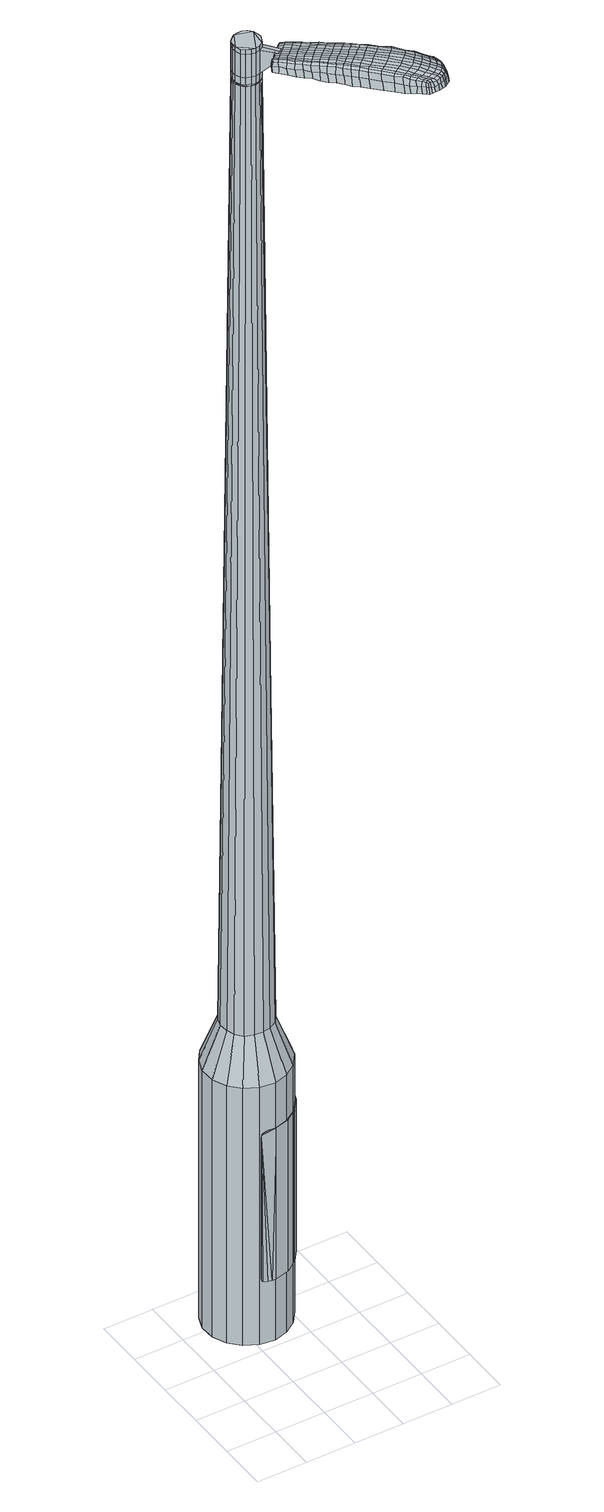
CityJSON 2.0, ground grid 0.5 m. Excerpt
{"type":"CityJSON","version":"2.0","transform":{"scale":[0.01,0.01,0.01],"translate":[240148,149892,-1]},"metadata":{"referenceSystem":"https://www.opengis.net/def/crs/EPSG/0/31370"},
"CityObjects":{
"object1":{"type":"GenericCityObject","attributes":{"cluster":927,"mean_distance_to_centroid":0.319,"new_centroid_x":240148.63,"new_centroid_y":149893.5,"mean_distance_to_camera":7.05,"H1":4.18,"H2":2.9,"Z_final":114.02,"cluster2":-1,"proj_x":240144.31,"proj_y":149897.59,"id_line":44131,"bearing_l":43.44,"distance":5.95,"orientation":"right","G_obj":313.44},"geometry":[{"type":"MultiSurface","lod":"2","boundaries":[[[0,1,2,3]],[[1,4,5,2]],[[4,6,7,5]],[[6,8,9,7]],[[8,10,11,9]],[[10,12,13,11]],[[12,14,15,13]],[[14,16,17,15]],[[16,18,19,17]],[[18,20,21,19]],[[20,22,23,21]],[[22,24,25,23]],[[24,26,27,25]],[[26,28,29,27]],[[28,30,31,29]],[[30,32,33,31]],[[32,34,35,33]],[[34,0,3,35]],[[36,37,38,39]],[[38,40,41,42]],[[41,43,42]],[[42,44,45,46]],[[45,47,46]],[[46,48,49,50]],[[49,51,50]],[[42,46,50,38]],[[50,52,39,38]],[[53,36,39]],[[2,5,7,35]],[[7,9,11,15]],[[11,13,15]],[[15,17,19,23]],[[19,21,23]],[[23,25,27,31]],[[27,29,31]],[[15,23,31,7]],[[31,33,35,7]],[[3,2,35]],[[1,0,54,55]],[[0,34,56,54]],[[34,32,57,56]],[[32,30,58,57]],[[30,28,59,58]],[[28,26,60,59]],[[26,24,61,60]],[[24,22,62,61]],[[22,20,63,62]],[[20,18,64,63]],[[18,16,65,64]],[[16,14,66,65]],[[14,12,67,66]],[[12,10,68,67]],[[10,8,69,68]],[[8,6,70,69]],[[6,4,71,70]],[[4,1,55,71]],[[55,54,72,73]],[[54,56,74,72]],[[56,57,75,74]],[[57,58,76,75]],[[58,59,77,76]],[[59,60,78,77]],[[60,61,79,78]],[[61,62,80,79]],[[62,63,81,80]],[[63,64,82,81]],[[64,65,83,82]],[[65,66,84,83]],[[66,67,85,84]],[[67,68,86,85]],[[68,69,87,86]],[[69,70,88,87]],[[70,71,89,88]],[[71,55,73,89]],[[90,91,92,93]],[[74,94,91,90]],[[95,96,94,74]],[[76,97,96,95]],[[98,99,97,76]],[[100,101,99,98]],[[102,103,101,100]],[[80,104,103,102]],[[105,106,104,80]],[[107,108,106,105]],[[109,110,108,107]],[[111,112,110,109]],[[113,114,112,111]],[[115,116,114,113]],[[117,118,116,115]],[[88,119,118,117]],[[120,121,119,88]],[[93,92,121,120]],[[122,123,124,125]],[[126,122,125,127]],[[128,126,127,129]],[[130,128,129,131]],[[132,130,131,133]],[[134,132,133,135]],[[136,134,135,137]],[[138,136,137,139]],[[140,138,139,141]],[[142,140,141,143]],[[144,142,143,145]],[[146,144,145,147]],[[148,146,147,149]],[[150,148,149,151]],[[152,150,151,153]],[[154,152,153,155]],[[73,72,90,93]],[[72,74,90]],[[75,95,74]],[[75,76,95]],[[77,98,76]],[[77,78,100,98]],[[78,79,102,100]],[[79,80,102]],[[81,105,80]],[[81,82,107,105]],[[82,83,109,107]],[[83,84,111,109]],[[84,85,113,111]],[[85,86,115,113]],[[86,87,117,115]],[[87,88,117]],[[89,120,88]],[[89,73,93,120]],[[156,157,92,91]],[[157,158,121,92]],[[158,119,121]],[[159,118,119]],[[159,160,116,118]],[[160,161,114,116]],[[161,162,112,114]],[[162,163,110,112]],[[163,164,108,110]],[[164,165,106,108]],[[165,104,106]],[[166,103,104]],[[166,167,101,103]],[[167,168,99,101]],[[168,97,99]],[[169,96,97]],[[169,94,96]],[[156,91,94]],[[39,52,154,170]],[[157,156,171,155]],[[53,39,170,123]],[[156,94,124,171]],[[36,53,123,122]],[[94,169,125,124]],[[37,36,122,126]],[[169,97,127,125]],[[38,37,126,128]],[[97,168,129,127]],[[40,38,128,130]],[[168,167,131,129]],[[41,40,130,132]],[[167,166,133,131]],[[43,41,132,134]],[[166,104,135,133]],[[42,43,134,136]],[[104,165,137,135]],[[44,42,136,138]],[[165,164,139,137]],[[45,44,138,140]],[[164,163,141,139]],[[47,45,140,142]],[[163,162,143,141]],[[46,47,142,144]],[[162,161,145,143]],[[48,46,144,146]],[[161,160,147,145]],[[49,48,146,148]],[[160,159,149,147]],[[51,49,148,150]],[[159,119,151,149]],[[50,51,150,152]],[[119,158,153,151]],[[52,50,152,154]],[[158,157,155,153]],[[154,155,172,173]],[[155,171,174,172]],[[171,124,175,174]],[[124,123,176,175]],[[123,170,177,176]],[[170,154,173,177]],[[178,179,180,181]],[[182,178,181,183]],[[178,182,184,185]],[[179,178,185,186]],[[187,188,189,190]],[[191,187,190,192]],[[187,191,193,194]],[[188,187,194,195]],[[196,197,198,199]],[[200,196,199,201]],[[196,200,202,203]],[[197,196,203,204]],[[205,206,207,208]],[[209,205,208,210]],[[205,209,211,212]],[[206,205,212,213]],[[214,215,216,217]],[[218,214,217,219]],[[214,218,220,221]],[[215,214,221,222]],[[223,224,225,226]],[[227,223,226,228]],[[223,227,229,230]],[[224,223,230,231]],[[232,233,234,235]],[[224,232,235,225]],[[232,224,231,236]],[[233,232,236,237]],[[238,239,240,241]],[[233,238,241,234]],[[238,233,237,242]],[[239,238,242,243]],[[244,182,183,245]],[[239,244,245,240]],[[244,239,243,246]],[[182,244,246,184]],[[247,248,249,250]],[[251,247,250,252]],[[247,251,253,254]],[[248,247,254,255]],[[256,257,258,259]],[[248,256,259,249]],[[256,248,255,260]],[[257,256,260,261]],[[262,263,264,265]],[[257,262,265,258]],[[262,257,261,266]],[[263,262,266,267]],[[268,269,270,271]],[[263,268,271,264]],[[268,263,267,272]],[[269,268,272,273]],[[274,179,186,275]],[[269,274,275,270]],[[274,269,273,276]],[[179,274,276,180]],[[277,278,279,280]],[[281,277,280,282]],[[277,281,283,284]],[[278,277,284,285]],[[286,287,288,289]],[[278,286,289,279]],[[286,278,285,290]],[[287,286,290,291]],[[292,293,294,295]],[[287,292,295,288]],[[292,287,291,296]],[[293,292,296,297]],[[298,191,192,299]],[[293,298,299,294]],[[298,293,297,300]],[[191,298,300,193]],[[301,302,303,304]],[[305,301,304,306]],[[301,305,307,308]],[[302,301,308,309]],[[310,311,312,313]],[[302,310,313,303]],[[310,302,309,314]],[[311,310,314,315]],[[316,317,318,319]],[[311,316,319,312]],[[316,311,315,320]],[[317,316,320,321]],[[322,323,324,325]],[[317,322,325,318]],[[322,317,321,326]],[[323,322,326,327]],[[328,188,195,329]],[[323,328,329,324]],[[328,323,327,330]],[[188,328,330,189]],[[331,217,216,332]],[[333,331,332,334]],[[331,333,335,336]],[[217,331,336,219]],[[337,333,334,338]],[[339,337,338,340]],[[337,339,341,342]],[[333,337,342,335]],[[343,339,340,344]],[[345,343,344,346]],[[343,345,347,348]],[[339,343,348,341]],[[349,345,346,350]],[[351,349,350,352]],[[349,351,353,354]],[[345,349,354,347]],[[355,351,352,356]],[[206,355,356,207]],[[355,206,213,357]],[[351,355,357,353]],[[358,359,204,203]],[[360,358,203,202]],[[358,360,361,362]],[[359,358,362,363]],[[364,365,363,362]],[[366,364,362,361]],[[364,366,367,368]],[[365,364,368,369]],[[370,371,369,368]],[[372,370,368,367]],[[370,372,373,374]],[[371,370,374,375]],[[376,377,375,374]],[[378,376,374,373]],[[376,378,211,209]],[[377,376,209,210]],[[379,380,381,382]],[[281,379,382,283]],[[379,281,282,383]],[[380,379,383,384]],[[385,200,201,386]],[[380,385,386,381]],[[385,380,384,387]],[[200,385,387,202]],[[388,389,390,391]],[[227,388,391,229]],[[388,227,228,392]],[[389,388,392,393]],[[394,395,396,397]],[[389,394,397,390]],[[394,389,393,398]],[[395,394,398,399]],[[400,197,204,401]],[[395,400,401,396]],[[400,395,399,402]],[[197,400,402,198]],[[403,404,405,406]],[[185,403,406,186]],[[403,185,184,407]],[[404,403,407,408]],[[409,410,411,412]],[[404,409,412,405]],[[409,404,408,413]],[[410,409,413,414]],[[415,208,207,416]],[[410,415,416,411]],[[415,410,414,417]],[[208,415,417,210]],[[418,419,420,421]],[[190,418,421,192]],[[418,190,189,422]],[[419,418,422,423]],[[424,212,211,425]],[[419,424,425,420]],[[424,419,423,426]],[[212,424,426,213]],[[427,428,429,430]],[[305,427,430,307]],[[427,305,306,431]],[[428,427,431,432]],[[433,218,219,434]],[[428,433,434,429]],[[433,428,432,435]],[[218,433,435,220]],[[436,437,438,439]],[[251,436,439,253]],[[436,251,252,440]],[[437,436,440,441]],[[442,443,444,445]],[[437,442,445,438]],[[442,437,441,446]],[[443,442,446,447]],[[448,215,222,449]],[[443,448,449,444]],[[448,443,447,450]],[[215,448,450,216]],[[451,452,441,440]],[[250,451,440,252]],[[451,250,249,453]],[[452,451,453,454]],[[455,456,447,446]],[[452,455,446,441]],[[455,452,454,457]],[[456,455,457,458]],[[459,332,216,450]],[[456,459,450,447]],[[459,456,458,460]],[[332,459,460,334]],[[461,462,463,464]],[[308,461,464,309]],[[461,308,307,430]],[[462,461,430,429]],[[465,336,335,466]],[[462,465,466,463]],[[465,462,429,434]],[[336,465,434,219]],[[467,468,454,453]],[[259,467,453,249]],[[467,259,258,469]],[[468,467,469,470]],[[471,472,458,457]],[[468,471,457,454]],[[471,468,470,473]],[[472,471,473,474]],[[475,338,334,460]],[[472,475,460,458]],[[475,472,474,476]],[[338,475,476,340]],[[477,478,479,480]],[[314,477,480,315]],[[477,314,309,464]],[[478,477,464,463]],[[481,342,341,482]],[[478,481,482,479]],[[481,478,463,466]],[[342,481,466,335]],[[483,484,470,469]],[[265,483,469,258]],[[483,265,264,485]],[[484,483,485,486]],[[487,488,474,473]],[[484,487,473,470]],[[487,484,486,489]],[[488,487,489,490]],[[491,344,340,476]],[[488,491,476,474]],[[491,488,490,492]],[[344,491,492,346]],[[493,494,495,496]],[[320,493,496,321]],[[493,320,315,480]],[[494,493,480,479]],[[497,348,347,498]],[[494,497,498,495]],[[497,494,479,482]],[[348,497,482,341]],[[499,500,486,485]],[[271,499,485,264]],[[499,271,270,501]],[[500,499,501,502]],[[503,504,490,489]],[[500,503,489,486]],[[503,500,502,505]],[[504,503,505,506]],[[507,350,346,492]],[[504,507,492,490]],[[507,504,506,508]],[[350,507,508,352]],[[509,510,511,512]],[[326,509,512,327]],[[509,326,321,496]],[[510,509,496,495]],[[513,354,353,514]],[[510,513,514,511]],[[513,510,495,498]],[[354,513,498,347]],[[515,516,502,501]],[[275,515,501,270]],[[515,275,186,406]],[[516,515,406,405]],[[517,518,506,505]],[[516,517,505,502]],[[517,516,405,412]],[[518,517,412,411]],[[519,356,352,508]],[[518,519,508,506]],[[519,518,411,416]],[[356,519,416,207]],[[520,521,423,422]],[[330,520,422,189]],[[520,330,327,512]],[[521,520,512,511]],[[522,357,213,426]],[[521,522,426,423]],[[522,521,511,514]],[[357,522,514,353]],[[523,524,384,383]],[[280,523,383,282]],[[523,280,279,525]],[[524,523,525,526]],[[527,360,202,387]],[[524,527,387,384]],[[527,524,526,528]],[[360,527,528,361]],[[529,530,531,532]],[[230,529,532,231]],[[529,230,229,391]],[[530,529,391,390]],[[533,534,535,536]],[[530,533,536,531]],[[533,530,390,397]],[[534,533,397,396]],[[537,359,363,538]],[[534,537,538,535]],[[537,534,396,401]],[[359,537,401,204]],[[539,540,526,525]],[[289,539,525,279]],[[539,289,288,541]],[[540,539,541,542]],[[543,366,361,528]],[[540,543,528,526]],[[543,540,542,544]],[[366,543,544,367]],[[545,546,547,548]],[[236,545,548,237]],[[545,236,231,532]],[[546,545,532,531]],[[549,550,551,552]],[[546,549,552,547]],[[549,546,531,536]],[[550,549,536,535]],[[553,365,369,554]],[[550,553,554,551]],[[553,550,535,538]],[[365,553,538,363]],[[555,556,542,541]],[[295,555,541,288]],[[555,295,294,557]],[[556,555,557,558]],[[559,372,367,544]],[[556,559,544,542]],[[559,556,558,560]],[[372,559,560,373]],[[561,562,563,564]],[[242,561,564,243]],[[561,242,237,548]],[[562,561,548,547]],[[565,566,567,568]],[[562,565,568,563]],[[565,562,547,552]],[[566,565,552,551]],[[569,371,375,570]],[[566,569,570,567]],[[569,566,551,554]],[[371,569,554,369]],[[571,572,558,557]],[[299,571,557,294]],[[571,299,192,421]],[[572,571,421,420]],[[573,378,373,560]],[[572,573,560,558]],[[573,572,420,425]],[[378,573,425,211]],[[574,575,408,407]],[[246,574,407,184]],[[574,246,243,564]],[[575,574,564,563]],[[576,577,414,413]],[[575,576,413,408]],[[576,575,563,568]],[[577,576,568,567]],[[578,377,210,417]],[[577,578,417,414]],[[578,577,567,570]],[[377,578,570,375]],[[579,580,581,582]],[[582,581,583,584]],[[585,583,581,586]],[[586,581,580,587]],[[588,589,590,591]],[[591,590,592,593]],[[594,592,590,595]],[[595,590,589,596]],[[597,598,599,600]],[[600,599,601,602]],[[603,601,599,604]],[[604,599,598,605]],[[606,607,608,609]],[[609,608,610,611]],[[612,610,608,613]],[[613,608,607,614]],[[615,616,617,618]],[[618,617,619,620]],[[621,619,617,622]],[[622,617,616,623]],[[624,625,626,627]],[[627,626,628,629]],[[630,628,626,631]],[[631,626,625,632]],[[633,634,635,636]],[[636,635,625,624]],[[632,625,635,637]],[[637,635,634,638]],[[639,640,641,642]],[[642,641,634,633]],[[638,634,641,643]],[[643,641,640,644]],[[584,583,645,646]],[[646,645,640,639]],[[644,640,645,647]],[[647,645,583,585]],[[648,649,650,651]],[[651,650,652,653]],[[654,652,650,655]],[[655,650,649,656]],[[657,658,659,660]],[[660,659,649,648]],[[656,649,659,661]],[[661,659,658,662]],[[663,664,665,666]],[[666,665,658,657]],[[662,658,665,667]],[[667,665,664,668]],[[669,670,671,672]],[[672,671,664,663]],[[668,664,671,673]],[[673,671,670,674]],[[587,580,675,676]],[[676,675,670,669]],[[674,670,675,677]],[[677,675,580,579]],[[678,679,680,681]],[[681,680,682,683]],[[684,682,680,685]],[[685,680,679,686]],[[687,688,689,690]],[[690,689,679,678]],[[686,679,689,691]],[[691,689,688,692]],[[693,694,695,696]],[[696,695,688,687]],[[692,688,695,697]],[[697,695,694,698]],[[593,592,699,700]],[[700,699,694,693]],[[698,694,699,701]],[[701,699,592,594]],[[702,703,704,705]],[[705,704,706,707]],[[708,706,704,709]],[[709,704,703,710]],[[711,712,713,714]],[[714,713,703,702]],[[710,703,713,715]],[[715,713,712,716]],[[717,718,719,720]],[[720,719,712,711]],[[716,712,719,721]],[[721,719,718,722]],[[723,724,725,726]],[[726,725,718,717]],[[722,718,725,727]],[[727,725,724,728]],[[596,589,729,730]],[[730,729,724,723]],[[728,724,729,731]],[[731,729,589,588]],[[615,618,732,733]],[[733,732,734,735]],[[736,734,732,737]],[[737,732,618,620]],[[735,734,738,739]],[[739,738,740,741]],[[742,740,738,743]],[[743,738,734,736]],[[741,740,744,745]],[[745,744,746,747]],[[748,746,744,749]],[[749,744,740,742]],[[747,746,750,751]],[[751,750,752,753]],[[754,752,750,755]],[[755,750,746,748]],[[753,752,756,757]],[[757,756,607,606]],[[614,607,756,758]],[[758,756,752,754]],[[605,759,760,604]],[[604,760,761,603]],[[762,761,760,763]],[[763,760,759,764]],[[764,765,766,763]],[[763,766,767,762]],[[768,767,766,769]],[[769,766,765,770]],[[770,771,772,769]],[[769,772,773,768]],[[774,773,772,775]],[[775,772,771,776]],[[776,777,778,775]],[[775,778,779,774]],[[612,779,778,610]],[[610,778,777,611]],[[780,781,782,783]],[[783,782,682,684]],[[683,682,782,784]],[[784,782,781,785]],[[602,601,786,787]],[[787,786,781,780]],[[785,781,786,788]],[[788,786,601,603]],[[789,790,791,792]],[[792,791,628,630]],[[629,628,791,793]],[[793,791,790,794]],[[795,796,797,798]],[[798,797,790,789]],[[794,790,797,799]],[[799,797,796,800]],[[605,598,801,802]],[[802,801,796,795]],[[800,796,801,803]],[[803,801,598,597]],[[804,805,806,807]],[[807,806,586,587]],[[585,586,806,808]],[[808,806,805,809]],[[810,811,812,813]],[[813,812,805,804]],[[809,805,812,814]],[[814,812,811,815]],[[606,609,816,817]],[[817,816,811,810]],[[815,811,816,818]],[[818,816,609,611]],[[819,820,821,822]],[[822,821,591,593]],[[588,591,821,823]],[[823,821,820,824]],[[612,613,825,826]],[[826,825,820,819]],[[824,820,825,827]],[[827,825,613,614]],[[828,829,830,831]],[[831,830,706,708]],[[707,706,830,832]],[[832,830,829,833]],[[620,619,834,835]],[[835,834,829,828]],[[833,829,834,836]],[[836,834,619,621]],[[837,838,652,839]],[[839,652,654]],[[653,652,840]],[[840,652,838,841]],[[842,843,844,845]],[[845,844,838,837]],[[841,838,844,846]],[[846,844,843,847]],[[623,616,848,849]],[[849,848,843,842]],[[847,843,848,850]],[[850,848,616,615]],[[841,851,852,840]],[[840,852,651,653]],[[648,651,852,853]],[[852,851,853]],[[847,854,855,846]],[[846,855,851,841]],[[853,851,855,856]],[[856,855,854,857]],[[615,733,858,850]],[[850,858,854,847]],[[857,854,858,859]],[[859,858,733,735]],[[860,861,862,863]],[[863,862,709,710]],[[708,709,862,831]],[[831,862,861,828]],[[736,737,864,865]],[[865,864,861,860]],[[828,861,864,835]],[[835,864,737,620]],[[853,866,660,648]],[[657,660,866,867]],[[867,866,868]],[[857,869,870,856]],[[856,870,866,853]],[[868,866,870,871]],[[871,870,869,872]],[[735,739,873,859]],[[859,873,869,857]],[[872,869,873,874]],[[874,873,739,741]],[[875,876,877,878]],[[878,877,715,716]],[[710,715,877,863]],[[863,877,876,860]],[[742,743,879,880]],[[880,879,876,875]],[[860,876,879,865]],[[865,879,743,736]],[[868,881,882,867]],[[867,882,666,657]],[[663,666,882,883]],[[883,882,881,884]],[[872,885,886,871]],[[871,886,881,868]],[[884,881,886,887]],[[887,886,885,888]],[[741,745,889,874]],[[874,889,885,872]],[[888,885,889,890]],[[890,889,745,747]],[[891,892,893,894]],[[894,893,721,722]],[[716,721,893,878]],[[878,893,892,875]],[[748,749,895,896]],[[896,895,892,891]],[[875,892,895,880]],[[880,895,749,742]],[[884,897,898,883]],[[883,898,672,663]],[[669,672,898,899]],[[899,898,897,900]],[[888,901,902,887]],[[887,902,897,884]],[[900,897,902,903]],[[903,902,901,904]],[[747,751,905,890]],[[890,905,901,888]],[[904,901,905,906]],[[906,905,751,753]],[[907,908,909,910]],[[910,909,727,728]],[[722,727,909,894]],[[894,909,908,891]],[[754,755,911,912]],[[912,911,908,907]],[[891,908,911,896]],[[896,911,755,748]],[[900,913,914,899]],[[899,914,676,669]],[[587,676,914,807]],[[807,914,913,804]],[[904,915,916,903]],[[903,916,913,900]],[[804,913,916,813]],[[813,916,915,810]],[[753,757,917,906]],[[906,917,915,904]],[[810,915,917,817]],[[817,917,757,606]],[[824,918,919,823]],[[823,919,731,588]],[[728,731,919,910]],[[910,919,918,907]],[[614,758,920,827]],[[827,920,918,824]],[[907,918,920,912]],[[912,920,758,754]],[[785,921,922,784]],[[784,922,681,683]],[[678,681,922,923]],[[923,922,921,924]],[[603,761,925,788]],[[788,925,921,785]],[[924,921,925,926]],[[926,925,761,762]],[[927,928,929,930]],[[930,929,631,632]],[[630,631,929,792]],[[792,929,928,789]],[[931,932,933,934]],[[934,933,928,927]],[[789,928,933,798]],[[798,933,932,795]],[[764,759,935,936]],[[936,935,932,931]],[[795,932,935,802]],[[802,935,759,605]],[[924,937,938,923]],[[923,938,690,678]],[[687,690,938,939]],[[939,938,937,940]],[[762,767,941,926]],[[926,941,937,924]],[[940,937,941,942]],[[942,941,767,768]],[[943,944,945,946]],[[946,945,637,638]],[[632,637,945,930]],[[930,945,944,927]],[[947,948,949,950]],[[950,949,944,943]],[[927,944,949,934]],[[934,949,948,931]],[[770,765,951,952]],[[952,951,948,947]],[[931,948,951,936]],[[936,951,765,764]],[[940,953,954,939]],[[939,954,696,687]],[[693,696,954,955]],[[955,954,953,956]],[[768,773,957,942]],[[942,957,953,940]],[[956,953,957,958]],[[958,957,773,774]],[[959,960,961,962]],[[962,961,643,644]],[[638,643,961,946]],[[946,961,960,943]],[[963,964,965,966]],[[966,965,960,959]],[[943,960,965,950]],[[950,965,964,947]],[[776,771,967,968]],[[968,967,964,963]],[[947,964,967,952]],[[952,967,771,770]],[[956,969,970,955]],[[955,970,700,693]],[[593,700,970,822]],[[822,970,969,819]],[[774,779,971,958]],[[958,971,969,956]],[[819,969,971,826]],[[826,971,779,612]],[[809,972,973,808]],[[808,973,647,585]],[[644,647,973,962]],[[962,973,972,959]],[[815,974,975,814]],[[814,975,972,809]],[[959,972,975,966]],[[966,975,974,963]],[[611,777,976,818]],[[818,976,974,815]],[[963,974,976,968]],[[968,976,777,776]],[[579,582,181,180]],[[582,584,183,181]],[[594,595,194,193]],[[595,596,195,194]],[[597,600,199,198]],[[600,602,201,199]],[[621,622,221,220]],[[622,623,222,221]],[[624,627,226,225]],[[627,629,228,226]],[[633,636,235,234]],[[636,624,225,235]],[[639,642,241,240]],[[642,633,234,241]],[[584,646,245,183]],[[646,639,240,245]],[[654,655,254,253]],[[655,656,255,254]],[[656,661,260,255]],[[661,662,261,260]],[[662,667,266,261]],[[667,668,267,266]],[[668,673,272,267]],[[673,674,273,272]],[[674,677,276,273]],[[677,579,180,276]],[[684,685,284,283]],[[685,686,285,284]],[[686,691,290,285]],[[691,692,291,290]],[[692,697,296,291]],[[697,698,297,296]],[[698,701,300,297]],[[701,594,193,300]],[[702,705,304,303]],[[705,707,306,304]],[[711,714,313,312]],[[714,702,303,313]],[[717,720,319,318]],[[720,711,312,319]],[[723,726,325,324]],[[726,717,318,325]],[[596,730,329,195]],[[730,723,324,329]],[[780,783,382,381]],[[783,684,283,382]],[[602,787,386,201]],[[787,780,381,386]],[[629,793,392,228]],[[793,794,393,392]],[[794,799,398,393]],[[799,800,399,398]],[[800,803,402,399]],[[803,597,198,402]],[[707,832,431,306]],[[832,833,432,431]],[[833,836,435,432]],[[836,621,220,435]],[[837,839,439,438]],[[839,654,253,439]],[[842,845,445,444]],[[845,837,438,445]],[[623,849,449,222]],[[849,842,444,449]],[[977,978,979,980]],[[981,982,980,979]],[[983,984,985,986]],[[987,988,989,990]],[[978,991,992,979]],[[993,981,979,992]],[[994,983,986,995]],[[996,997,988,987]],[[991,998,999,992]],[[999,1000,993,992]],[[1001,994,995,1002]],[[1003,997,996,1004]],[[998,1005,1006,999]],[[1006,1007,1000,999]],[[1008,1001,1002,1009]],[[1010,1003,1004,1011]],[[1012,1013,1014,1015]],[[1016,1017,1013,1012]],[[1016,1018,1019,1017]],[[1018,1020,1021,1019]],[[1022,1023,1024,1025]],[[1026,1023,1022]],[[1027,1028,1023,1026]],[[1029,1030,1028,1027]],[[1025,1014,1013,1022]],[[1022,1013,1017,1026]],[[1017,1019,1027,1026]],[[1019,1021,1029,1027]],[[986,985,982,981]],[[995,986,981,993]],[[1000,1002,995,993]],[[1007,1009,1002,1000]],[[987,990,984,983]],[[996,987,983,994]],[[1004,996,994,1001]],[[1011,1004,1001,1008]],[[988,1012,1015,989]],[[997,1016,1012,988]],[[1018,1016,997,1003]],[[1020,1018,1003,1010]],[[1031,1032,1033,1034]],[[1033,1035,1036,1037]],[[1033,1037,1038,1039]],[[1033,1039,1034]],[[1040,1031,1034,1041]],[[1042,1041,1034,1043]],[[1044,1043,1034]],[[1045,1033,1032,1046]],[[1047,1045,1046,1048]],[[1049,1047,1048,1050]],[[1051,1049,1050,1052]],[[1053,1051,1052,1054]],[[1054,1055,1056,1057]],[[1054,1057,1058,1059]],[[1054,1059,1060,1061]],[[1060,1062,1063,1064]],[[1060,1064,1065,1066]],[[1060,1066,1061]],[[1054,1061,1053]],[[1067,1068,1032,1031]],[[1069,1070,1035,1033]],[[1071,1072,1044,1034]],[[1068,1073,1046,1032]],[[1074,1069,1033,1045]],[[1073,1075,1048,1046]],[[1076,1074,1045,1047]],[[1075,1077,1050,1048]],[[1078,1076,1047,1049]],[[1077,1079,1052,1050]],[[1080,1078,1049,1051]],[[1079,1081,1054,1052]],[[1082,1080,1051,1053]],[[1081,1083,1055,1054]],[[1084,1085,1062,1060]],[[1086,1082,1053,1061]],[[1056,1055,1083,1087]],[[1057,1056,1087,1088]],[[1058,1057,1088,1089]],[[1059,1058,1089,1090]],[[1060,1059,1090,1084]],[[1091,1067,1031,1040]],[[1092,1091,1040,1041]],[[1093,1092,1041,1042]],[[1094,1093,1042,1043]],[[1072,1094,1043,1044]],[[1036,1035,1070,1095]],[[1063,1062,1085,1096]],[[1037,1036,1095,1097]],[[1038,1037,1097,1098]],[[1039,1038,1098,1099]],[[1034,1039,1099,1071]],[[1064,1063,1096,1100]],[[1065,1064,1100,1101]],[[1066,1065,1101,1102]],[[1061,1066,1102,1086]]]}]}
},
"vertices":[
[94,119,384],[82,111,384],[82,111,96],[94,119,96],[68,107,384],[68,107,96],[53,109,384],[53,109,96],[40,116,384],[40,116,96],[30,126,384],[30,126,96],[24,140,384],[24,140,96],[23,155,384],[23,155,96],[28,169,384],[28,169,96],[36,180,384],[36,180,96],[49,189,384],[49,189,96],[63,192,384],[63,192,96],[77,190,384],[77,190,96],[91,184,384],[91,184,96],[101,173,384],[101,173,96],[107,160,384],[107,160,96],[107,145,384],[107,145,96],[103,131,384],[103,131,96],[79,148,1524],[78,153,1524],[77,157,1524],[75,140,1524],[73,161,1524],[69,163,1524],[60,162,1524],[65,163,1524],[56,159,1524],[53,156,1524],[52,147,1524],[52,151,1524],[54,142,1524],[57,139,1524],[66,136,1524],[62,137,1524],[71,137,1524],[77,144,1524],[83,131,429],[75,127,429],[88,138,429],[90,147,429],[90,156,429],[86,164,429],[80,170,429],[73,174,429],[64,175,429],[55,173,429],[48,168,429],[43,161,429],[40,153,429],[41,144,429],[44,136,429],[50,129,429],[58,126,429],[67,125,429],[75,140,1483],[71,137,1483],[77,144,1483],[79,148,1483],[78,153,1483],[77,157,1483],[73,161,1483],[69,163,1483],[65,163,1483],[60,162,1483],[56,159,1483],[53,156,1483],[52,151,1483],[52,147,1483],[54,142,1483],[57,139,1483],[62,137,1483],[66,136,1483],[74,140,1483],[74,140,1485],[70,138,1485],[70,138,1483],[77,144,1485],[78,148,1483],[78,148,1485],[78,153,1485],[76,157,1483],[76,157,1485],[73,160,1483],[73,160,1485],[69,162,1483],[69,162,1485],[65,163,1485],[60,161,1483],[60,161,1485],[57,159,1483],[57,159,1485],[54,155,1483],[54,155,1485],[53,151,1483],[53,151,1485],[53,147,1483],[53,147,1485],[55,143,1483],[55,143,1485],[58,139,1483],[58,139,1485],[62,137,1485],[66,137,1483],[66,137,1485],[79,148,1519],[77,144,1519],[77,144,1493],[79,148,1493],[78,153,1519],[78,153,1493],[77,157,1519],[77,157,1493],[73,161,1519],[73,161,1493],[69,163,1519],[69,163,1493],[65,163,1519],[65,163,1493],[60,162,1519],[60,162,1493],[56,159,1519],[56,159,1493],[53,156,1519],[53,156,1493],[52,151,1519],[52,151,1493],[52,147,1519],[52,147,1493],[54,142,1519],[54,142,1493],[57,139,1519],[57,139,1493],[62,137,1519],[62,137,1493],[66,136,1519],[66,136,1493],[71,137,1519],[71,137,1493],[75,140,1485],[71,137,1485],[66,136,1485],[57,139,1485],[54,142,1485],[52,147,1485],[52,151,1485],[53,156,1485],[56,159,1485],[60,162,1485],[69,163,1485],[73,161,1485],[77,157,1485],[79,148,1485],[75,140,1519],[75,140,1493],[85,124,1513],[85,124,1518],[87,126,1513],[90,129,1513],[90,129,1518],[87,126,1518],[124,59,1519],[120,65,1518],[119,62,1509],[124,57,1510],[130,53,1519],[130,51,1510],[130,54,1526],[125,61,1525],[120,66,1525],[152,85,1519],[147,90,1518],[145,90,1525],[151,85,1525],[158,79,1519],[157,79,1526],[160,79,1510],[154,86,1510],[149,91,1509],[190,20,1519],[187,18,1519],[188,17,1513],[191,19,1513],[192,24,1519],[193,23,1513],[191,25,1524],[189,21,1524],[186,19,1524],[139,74,1530],[134,79,1529],[132,77,1529],[137,72,1530],[145,67,1531],[143,65,1531],[148,70,1530],[142,76,1530],[137,82,1529],[83,132,1512],[81,130,1512],[82,130,1517],[84,131,1517],[86,134,1512],[86,133,1517],[86,134,1506],[84,132,1506],[82,130,1506],[166,17,1519],[163,19,1519],[163,18,1512],[166,16,1512],[168,16,1518],[168,14,1512],[168,17,1522],[167,18,1523],[164,20,1524],[160,22,1519],[155,26,1519],[155,24,1512],[159,21,1512],[160,24,1524],[156,27,1525],[151,30,1519],[146,36,1519],[145,34,1511],[151,28,1511],[152,32,1526],[146,37,1526],[138,44,1519],[138,42,1510],[138,46,1526],[77,116,1513],[81,110,1513],[82,111,1518],[77,117,1517],[73,120,1512],[74,120,1516],[73,119,1506],[76,114,1507],[81,108,1507],[86,104,1514],[91,98,1515],[91,100,1520],[87,105,1519],[86,102,1507],[91,97,1507],[96,92,1515],[101,87,1516],[101,88,1522],[96,94,1521],[96,91,1508],[100,85,1508],[105,81,1517],[110,76,1517],[111,77,1524],[106,83,1523],[105,79,1508],[110,74,1509],[115,70,1518],[115,72,1524],[115,68,1509],[192,41,1519],[190,44,1519],[189,43,1524],[191,40,1523],[194,39,1518],[193,39,1522],[195,39,1512],[194,41,1512],[192,44,1512],[187,48,1519],[184,52,1519],[182,52,1525],[186,47,1524],[189,48,1512],[186,52,1512],[180,57,1519],[175,63,1519],[173,62,1526],[179,56,1526],[182,57,1511],[177,63,1511],[167,71,1519],[165,71,1526],[169,71,1510],[99,136,1513],[104,131,1513],[106,131,1507],[100,136,1507],[94,140,1512],[96,140,1506],[94,139,1516],[97,136,1517],[103,131,1518],[110,126,1514],[115,121,1515],[117,121,1507],[111,126,1507],[108,126,1519],[114,120,1520],[121,116,1515],[126,111,1516],[128,111,1508],[122,116,1508],[119,115,1521],[124,110,1522],[131,106,1517],[137,100,1517],[139,101,1509],[133,106,1508],[130,105,1523],[135,100,1524],[142,95,1518],[144,96,1509],[140,95,1524],[88,127,1519],[86,126,1519],[93,122,1520],[91,120,1520],[95,124,1520],[90,129,1519],[98,117,1522],[96,115,1522],[103,111,1523],[101,109,1523],[106,113,1523],[100,119,1521],[108,106,1524],[106,104,1524],[114,101,1525],[111,99,1525],[116,103,1525],[111,108,1524],[119,95,1526],[117,93,1526],[124,90,1527],[122,88,1527],[126,92,1527],[121,97,1526],[129,85,1528],[127,82,1528],[131,87,1528],[187,23,1527],[184,21,1527],[189,27,1526],[186,30,1527],[184,27,1528],[181,24,1528],[179,31,1529],[177,29,1529],[182,35,1528],[177,40,1530],[174,37,1530],[172,34,1530],[169,42,1531],[167,39,1531],[172,45,1530],[166,52,1531],[163,49,1531],[160,46,1531],[154,58,1531],[152,56,1531],[157,61,1531],[194,37,1518],[194,34,1519],[196,33,1513],[196,37,1513],[193,37,1523],[193,34,1523],[194,29,1519],[195,28,1513],[192,30,1524],[170,15,1518],[173,14,1518],[172,16,1523],[170,16,1523],[170,13,1513],[173,13,1513],[177,14,1519],[180,15,1519],[180,16,1524],[176,15,1523],[177,13,1513],[181,14,1513],[184,16,1519],[183,17,1524],[185,15,1513],[126,62,1528],[127,63,1528],[122,69,1528],[121,68,1527],[131,56,1528],[133,57,1529],[129,65,1529],[132,67,1530],[127,73,1529],[124,71,1528],[135,58,1529],[138,60,1530],[134,69,1530],[129,75,1529],[140,63,1531],[149,84,1528],[148,82,1529],[154,76,1529],[155,78,1528],[144,89,1527],[143,88,1528],[145,80,1529],[151,73,1530],[140,85,1528],[92,141,1512],[91,139,1512],[91,138,1517],[93,139,1517],[93,141,1506],[92,139,1506],[88,137,1512],[89,136,1517],[89,137,1506],[73,122,1512],[74,123,1512],[74,122,1506],[73,121,1506],[74,122,1517],[75,123,1517],[76,125,1512],[78,127,1512],[78,126,1506],[76,124,1506],[77,124,1517],[79,126,1517],[80,129,1512],[80,128,1506],[80,128,1517],[78,118,1519],[79,119,1519],[83,112,1520],[84,113,1520],[80,120,1519],[82,122,1519],[85,115,1520],[87,117,1520],[84,124,1519],[89,118,1520],[96,135,1519],[95,134,1519],[100,129,1520],[102,130,1520],[93,132,1519],[98,127,1520],[87,106,1521],[89,108,1521],[92,101,1522],[94,102,1522],[90,109,1521],[92,111,1521],[95,104,1522],[97,106,1523],[94,113,1522],[99,108,1523],[107,125,1521],[106,124,1521],[111,118,1522],[112,120,1522],[103,121,1521],[108,116,1522],[97,95,1523],[98,96,1523],[102,90,1524],[103,91,1524],[100,98,1523],[102,100,1524],[105,93,1525],[107,95,1525],[104,102,1524],[109,97,1525],[118,115,1523],[116,113,1523],[122,108,1524],[123,109,1524],[114,111,1524],[119,106,1525],[107,84,1525],[108,85,1525],[112,78,1526],[113,80,1526],[110,87,1526],[112,89,1526],[115,82,1527],[117,84,1527],[114,91,1526],[119,86,1527],[128,104,1525],[127,103,1525],[132,98,1526],[134,99,1526],[124,100,1526],[129,95,1527],[116,73,1527],[118,74,1527],[120,76,1527],[122,78,1528],[124,80,1528],[139,94,1527],[137,93,1527],[135,90,1528],[191,39,1525],[191,36,1525],[189,42,1526],[189,39,1526],[191,32,1526],[188,35,1527],[168,18,1525],[171,18,1525],[168,20,1526],[166,20,1525],[174,17,1525],[178,18,1526],[175,21,1527],[171,20,1526],[181,19,1526],[178,22,1527],[186,46,1526],[185,43,1527],[182,50,1527],[181,48,1528],[184,39,1528],[179,44,1529],[162,24,1526],[164,24,1527],[159,28,1528],[157,28,1527],[167,24,1527],[170,25,1528],[166,30,1529],[162,29,1528],[174,27,1528],[169,32,1530],[178,55,1528],[177,53,1529],[172,61,1528],[171,59,1529],[175,49,1529],[169,55,1530],[153,32,1528],[155,33,1528],[149,39,1529],[147,38,1528],[158,34,1529],[161,35,1530],[155,42,1530],[152,40,1530],[164,37,1530],[158,44,1531],[164,70,1529],[163,68,1529],[160,64,1530],[139,47,1528],[141,48,1529],[143,49,1530],[146,51,1530],[149,53,1531],[121,64,1509],[121,66,1518],[126,60,1518],[126,58,1509],[131,54,1519],[131,52,1510],[132,56,1525],[126,62,1525],[122,67,1525],[144,89,1525],[146,89,1518],[151,84,1518],[149,84,1525],[157,78,1519],[155,78,1525],[159,78,1510],[153,84,1509],[148,89,1509],[187,19,1513],[186,19,1519],[188,22,1519],[189,21,1513],[190,25,1519],[191,24,1513],[189,26,1524],[187,23,1524],[185,20,1524],[132,77,1528],[134,79,1528],[139,74,1529],[137,71,1529],[145,67,1529],[143,65,1529],[148,70,1529],[142,76,1529],[137,81,1528],[84,128,1516],[83,129,1512],[85,131,1512],[86,130,1516],[87,133,1512],[88,132,1516],[88,132,1506],[86,130,1506],[84,128,1506],[164,19,1512],[165,21,1519],[167,19,1518],[167,17,1512],[169,18,1518],[168,16,1512],[169,19,1522],[168,20,1523],[165,22,1523],[157,26,1512],[157,28,1519],[161,24,1519],[161,22,1512],[162,25,1524],[157,29,1525],[147,35,1511],[147,37,1519],[153,32,1519],[152,30,1511],[153,33,1525],[148,39,1526],[139,45,1519],[139,43,1510],[140,47,1526],[83,112,1518],[83,111,1513],[78,117,1513],[79,118,1517],[75,121,1512],[76,121,1515],[75,119,1506],[78,115,1506],[83,109,1507],[93,101,1520],[93,99,1514],[88,105,1514],[88,107,1519],[88,104,1507],[92,98,1507],[103,90,1522],[102,88,1516],[97,94,1515],[98,95,1521],[97,92,1508],[102,86,1508],[112,78,1523],[112,77,1517],[107,82,1516],[107,84,1522],[107,80,1508],[111,75,1508],[116,71,1517],[117,73,1524],[116,69,1509],[188,42,1523],[189,43,1519],[191,40,1518],[190,40,1523],[192,38,1518],[191,38,1522],[193,39,1512],[192,40,1512],[190,43,1512],[181,50,1525],[182,51,1519],[186,46,1519],[185,46,1524],[188,47,1512],[184,51,1512],[172,61,1526],[173,61,1519],[178,55,1519],[177,55,1525],[180,55,1511],[175,61,1511],[165,70,1519],[164,69,1526],[167,70,1510],[104,130,1507],[103,130,1513],[97,135,1513],[99,135,1506],[94,138,1512],[95,138,1506],[94,137,1515],[96,134,1517],[102,129,1518],[116,119,1507],[114,119,1514],[108,124,1514],[110,125,1507],[107,124,1519],[112,119,1520],[127,109,1508],[125,109,1516],[119,114,1515],[121,114,1508],[118,114,1521],[123,109,1522],[137,99,1508],[135,99,1517],[130,104,1516],[132,104,1508],[129,104,1522],[134,99,1523],[141,94,1517],[143,94,1509],[139,94,1524],[89,127,1518],[87,125,1518],[93,122,1519],[92,120,1519],[96,124,1519],[91,129,1518],[99,116,1520],[97,114,1520],[104,111,1521],[102,109,1521],[106,113,1521],[101,118,1520],[109,105,1523],[107,104,1523],[114,100,1524],[112,98,1524],[116,102,1524],[111,108,1523],[119,95,1525],[117,93,1525],[124,89,1526],[122,87,1526],[127,92,1526],[121,97,1525],[129,84,1527],[127,82,1527],[132,86,1527],[183,22,1526],[186,24,1526],[188,27,1525],[185,30,1526],[183,27,1526],[181,25,1526],[176,29,1528],[179,32,1528],[181,35,1527],[176,40,1528],[174,37,1529],[171,35,1529],[167,40,1530],[169,42,1530],[172,45,1529],[165,51,1530],[163,49,1530],[160,46,1530],[152,56,1530],[154,58,1530],[157,60,1530],[193,34,1513],[192,34,1518],[192,37,1518],[194,37,1512],[191,37,1523],[191,34,1523],[192,29,1519],[193,29,1513],[190,30,1523],[172,18,1523],[173,16,1518],[171,17,1518],[170,18,1523],[170,16,1512],[173,15,1512],[179,18,1523],[180,17,1519],[176,16,1519],[176,18,1523],[176,15,1513],[180,16,1513],[183,18,1519],[182,19,1524],[184,17,1513],[123,69,1527],[128,64,1527],[127,63,1527],[122,68,1526],[133,56,1527],[134,57,1528],[127,73,1528],[132,67,1528],[130,65,1528],[125,71,1527],[136,59,1528],[138,61,1529],[135,69,1529],[130,75,1528],[141,63,1529],[154,76,1528],[147,82,1527],[148,83,1527],[155,77,1527],[143,88,1526],[142,87,1527],[145,79,1528],[151,73,1528],[140,84,1527],[93,136,1516],[92,137,1512],[93,138,1512],[93,137,1516],[94,138,1506],[93,137,1506],[90,135,1512],[90,134,1516],[91,135,1506],[76,121,1506],[75,122,1512],[75,120,1506],[76,121,1516],[77,122,1516],[79,124,1506],[79,125,1512],[77,123,1512],[77,122,1506],[78,123,1516],[80,125,1516],[81,127,1512],[81,126,1506],[82,127,1516],[80,118,1518],[79,118,1518],[84,113,1519],[83,122,1518],[81,120,1518],[86,115,1519],[88,116,1519],[85,123,1518],[90,118,1519],[101,128,1519],[96,133,1518],[96,134,1518],[101,129,1519],[93,131,1518],[98,126,1519],[89,107,1520],[93,101,1521],[94,102,1521],[93,111,1520],[91,109,1520],[96,103,1521],[98,105,1521],[95,113,1520],[100,107,1521],[111,118,1521],[106,123,1520],[107,124,1520],[112,119,1521],[103,121,1520],[109,115,1521],[99,96,1522],[98,96,1522],[103,90,1523],[104,91,1523],[103,100,1522],[101,98,1522],[106,92,1523],[108,94,1524],[105,102,1523],[110,96,1524],[122,107,1523],[116,113,1522],[117,113,1522],[123,108,1523],[114,110,1522],[119,105,1523],[109,85,1524],[108,85,1524],[113,79,1525],[114,80,1525],[113,89,1525],[111,87,1524],[115,81,1525],[118,83,1526],[115,91,1525],[120,85,1526],[132,97,1525],[127,102,1524],[128,103,1524],[133,98,1525],[124,100,1524],[129,94,1525],[118,74,1526],[117,74,1526],[123,78,1527],[120,76,1526],[125,80,1527],[137,92,1526],[138,93,1526],[135,89,1526],[190,36,1524],[190,38,1524],[188,41,1525],[188,39,1525],[189,32,1525],[187,35,1525],[168,21,1525],[171,19,1524],[169,20,1524],[166,22,1525],[175,22,1526],[177,19,1525],[174,19,1524],[171,21,1525],[181,20,1525],[178,23,1526],[184,43,1526],[184,45,1526],[181,50,1526],[180,48,1527],[183,39,1526],[179,44,1527],[160,29,1527],[164,25,1526],[163,25,1526],[158,29,1526],[166,31,1528],[170,26,1527],[167,25,1526],[163,30,1527],[174,28,1527],[169,33,1528],[176,52,1527],[177,54,1527],[171,60,1527],[170,58,1528],[174,49,1528],[168,55,1529],[150,40,1528],[155,34,1527],[154,33,1527],[148,39,1527],[155,42,1529],[161,36,1529],[158,35,1528],[152,41,1528],[164,38,1529],[158,44,1530],[162,67,1528],[163,69,1528],[160,64,1529],[142,48,1528],[140,48,1528],[147,51,1529],[144,50,1529],[149,53,1530],[75,120,1508],[80,124,1508],[101,100,1509],[95,95,1509],[115,84,1510],[109,78,1510],[142,55,1512],[135,48,1512],[123,61,1511],[130,68,1511],[155,42,1513],[164,32,1514],[158,26,1514],[148,35,1513],[84,129,1508],[107,105,1509],[122,90,1510],[149,61,1512],[136,74,1511],[161,48,1513],[171,38,1514],[89,134,1508],[113,111,1509],[128,96,1510],[156,67,1512],[143,81,1511],[177,44,1514],[168,54,1513],[94,138,1508],[118,116,1509],[134,102,1510],[162,74,1512],[150,87,1511],[183,50,1514],[175,61,1513],[174,23,1514],[178,20,1514],[173,15,1514],[168,17,1514],[180,28,1514],[183,25,1514],[186,34,1514],[188,30,1514],[192,40,1514],[193,35,1514],[183,19,1515],[188,19,1515],[187,18,1515],[180,16,1515],[186,22,1515],[189,25,1515],[189,20,1515],[193,28,1515],[190,21,1515],[107,163,334],[108,159,334],[108,159,165],[103,172,171],[107,163,165],[105,166,165],[104,169,166],[103,171,167],[103,172,169],[105,166,334],[104,169,333],[103,171,332],[103,172,331],[103,172,328],[109,144,165],[109,144,334],[104,130,165],[104,130,334],[95,118,165],[95,118,334],[83,110,165],[83,110,334],[68,106,165],[68,106,334],[64,106,334],[60,107,334],[58,107,333],[55,107,332],[54,107,331],[54,107,328],[64,106,165],[54,107,171],[54,107,169],[55,107,167],[58,107,166],[60,107,165],[104,162,334],[105,158,334],[105,158,165],[104,162,165],[100,171,171],[100,171,328],[106,144,334],[106,144,165],[102,131,334],[102,131,165],[93,120,334],[93,120,165],[82,112,334],[82,112,165],[68,109,334],[68,109,165],[64,109,334],[54,110,328],[54,110,171],[64,109,165],[61,109,334],[58,110,333],[56,110,332],[55,110,331],[102,165,334],[101,168,333],[101,169,332],[100,171,331],[102,165,165],[55,110,169],[101,168,166],[101,169,167],[100,171,169],[56,110,167],[58,110,166],[61,109,165]
]}
